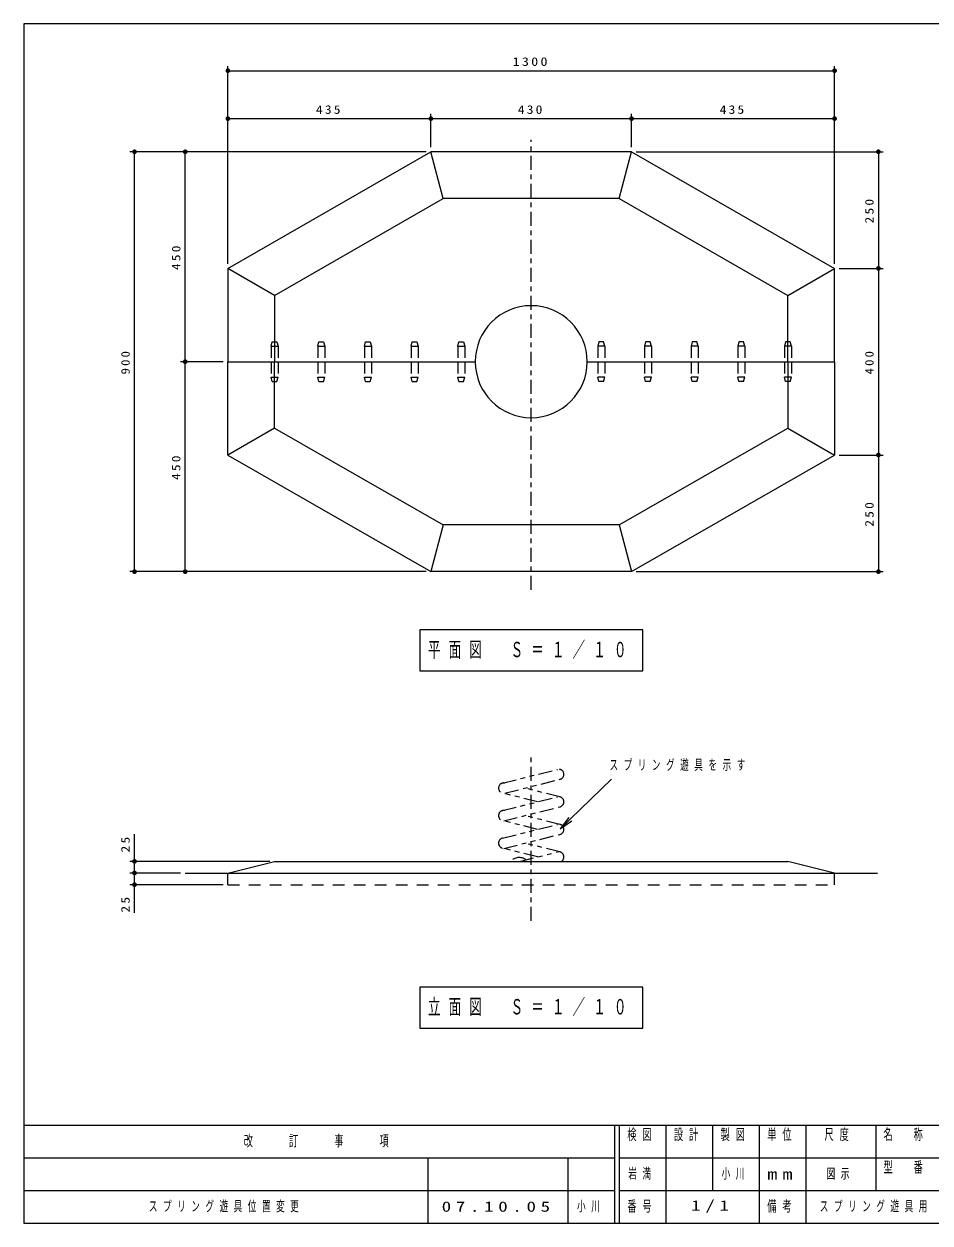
# Model space of a CAD drawing. Units: millimetres on the paper, scale 1:10. Extents: x -365 to 0, y 0 to 257.
# Drawn here: x -365 to -170.9, y 0 to 257 of the extents above; entities that cross this region are included whole.
import ezdxf

# ---------------------------------------------------------------- set-up
doc = ezdxf.new("R2010")
doc.units = ezdxf.units.MM
for name, pattern in [('USER1', [4.5, 2.5, -2]), ('USER2', [6, 3, -1, 1, -1]), ('USER3', [8, 3, -1, 1, -1, 1, -1])]:
    doc.linetypes.add(name, pattern=pattern)
doc.layers.add('1_10', color=7, linetype='Continuous', lineweight=13)
doc.layers.add('NAKAMURA図枠', color=7, linetype='Continuous', lineweight=13)
doc.layers.add('図面情報', color=7, linetype='Continuous')
doc.styles.add('ＭＳ ゴシック', font='')
doc.styles.get('ＭＳ ゴシック').set_extended_font_data('MS Gothic')

# ---------------------------------------------------------------- blocks, each defined once
blk = doc.blocks.new('filled_dot')
at = {"color": 0, "linetype": 'Continuous', "lineweight": -2, "const_width": 1.25}
blk.add_lwpolyline([(-0.625, 0, 1), (0.625, 0, 1)], format="xyb", close=True, dxfattribs=at)
blk = doc.blocks.new('open_arrow')
at = {"color": 0, "linetype": 'Continuous', "lineweight": -2}
blk.add_lwpolyline([(7.5, 1.25), (0, 0), (7.5, -1.25)], dxfattribs=at)

msp = doc.modelspace()

# ---------------------------------------------------------------- linework, layer by layer
at = {"layer": '1_10'}
for p, q in [((-321.32, 205.616), (-321.32, 247.986)), ((-321.32, 246.986), (-191.32, 246.986)), ((-191.32, 205.616), (-191.32, 247.986)), ((-321.32, 236.711), (-277.82, 236.711)), ((-277.82, 230.616), (-277.82, 237.711)), ((-277.82, 236.711), (-234.82, 236.711)), ((-234.82, 230.616), (-234.82, 237.711)), ((-234.82, 236.711), (-191.32, 236.711)), ((-278.82, 229.616), (-342.32, 229.616)), ((-341.32, 139.616), (-341.32, 229.616)), ((-278.82, 229.616), (-331.459, 229.616)), ((-330.459, 184.616), (-330.459, 229.616)), ((-275.152, 219.616), (-277.82, 229.616)), ((-237.489, 219.616), (-234.82, 229.616)), ((-233.82, 229.616), (-180.928, 229.616)), ((-181.928, 229.616), (-181.928, 204.616)), ((-311.32, 198.829), (-275.152, 219.616)), ((-237.489, 219.616), (-275.152, 219.616)), ((-237.489, 219.616), (-201.32, 198.829)), ((-311.32, 198.829), (-321.32, 204.616)), ((-201.32, 198.829), (-191.32, 204.616)), ((-190.32, 204.616), (-180.928, 204.616)), ((-181.928, 204.616), (-181.928, 164.616)), ((-311.32, 198.829), (-311.32, 184.616)), ((-201.32, 184.616), (-201.32, 198.829)), ((-322.32, 184.616), (-331.459, 184.616)), ((-322.32, 184.616), (-331.459, 184.616)), ((-330.459, 139.616), (-330.459, 184.616)), ((-311.32, 170.402), (-311.32, 184.616)), ((-201.32, 184.616), (-201.32, 170.402)), ((-311.32, 170.402), (-321.32, 164.616)), ((-311.32, 170.402), (-275.152, 149.616)), ((-237.489, 149.616), (-201.32, 170.402)), ((-201.32, 170.402), (-191.32, 164.616)), ((-190.32, 164.616), (-180.928, 164.616)), ((-181.928, 164.616), (-181.928, 139.616)), ((-275.152, 149.616), (-277.82, 139.616)), ((-237.489, 149.616), (-275.152, 149.616)), ((-237.489, 149.616), (-234.82, 139.616)), ((-278.82, 139.616), (-342.32, 139.616)), ((-278.82, 139.616), (-331.459, 139.616)), ((-233.82, 139.616), (-180.928, 139.616)), ((-280.22, 127.137), (-280.22, 118.337)), ((-232.42, 127.137), (-280.22, 127.137)), ((-232.42, 118.337), (-232.42, 127.137)), ((-280.22, 118.337), (-232.42, 118.337)), ((-250.102, 84.501), (-239.131, 95.105)), ((-341.32, 75.021), (-341.32, 83.346)), ((-312.32, 77.521), (-342.32, 77.521)), ((-331.459, 75.021), (-342.32, 75.021)), ((-341.32, 66.468), (-341.32, 75.021)), ((-322.32, 72.521), (-342.32, 72.521)), ((-280.22, 50.568), (-280.22, 41.768)), ((-232.42, 50.568), (-280.22, 50.568)), ((-232.42, 41.768), (-232.42, 50.568)), ((-280.22, 41.768), (-232.42, 41.768))]:
    msp.add_line(p, q, dxfattribs=at)
at = {"layer": '1_10', "linetype": 'USER2'}
for p, q in [((-256.32, 135.744), (-256.32, 232.143)), ((-256.32, 64.748), (-256.32, 100.536))]:
    msp.add_line(p, q, dxfattribs=at)
at = {"layer": '1_10', "color": 3, "lineweight": 25}
for p, q in [((-321.32, 204.616), (-277.82, 229.616)), ((-234.82, 229.616), (-277.82, 229.616)), ((-234.82, 229.616), (-191.32, 204.616)), ((-321.32, 204.616), (-321.32, 184.616)), ((-191.32, 184.616), (-191.32, 204.616)), ((-321.32, 184.616), (-268.32, 184.616)), ((-321.32, 164.616), (-321.32, 184.616)), ((-244.32, 184.616), (-191.32, 184.616)), ((-191.32, 184.616), (-191.32, 164.616)), ((-321.32, 164.616), (-277.82, 139.616)), ((-234.82, 139.616), (-191.32, 164.616)), ((-234.82, 139.616), (-277.82, 139.616)), ((-321.32, 75.021), (-311.32, 77.521)), ((-311.32, 77.521), (-201.32, 77.521)), ((-191.32, 75.021), (-201.32, 77.521)), ((-330.459, 75.021), (-182.103, 75.021))]:
    msp.add_line(p, q, dxfattribs=at)
at = {"layer": '1_10', "linetype": 'USER1'}
for p, q in [((-312.07, 187.966), (-311.82, 188.866)), ((-312.07, 187.966), (-310.57, 187.966)), ((-312.07, 187.966), (-312.07, 184.616)), ((-311.82, 188.866), (-310.82, 188.866)), ((-310.82, 188.866), (-310.57, 187.966)), ((-310.57, 187.966), (-310.57, 184.616)), ((-302.07, 187.966), (-301.82, 188.866)), ((-302.07, 187.966), (-300.57, 187.966)), ((-302.07, 187.966), (-302.07, 184.616)), ((-301.82, 188.866), (-300.82, 188.866)), ((-300.82, 188.866), (-300.57, 187.966)), ((-300.57, 187.966), (-300.57, 184.616)), ((-292.07, 187.966), (-291.82, 188.866)), ((-292.07, 187.966), (-290.57, 187.966)), ((-292.07, 187.966), (-292.07, 184.616)), ((-291.82, 188.866), (-290.82, 188.866)), ((-290.82, 188.866), (-290.57, 187.966)), ((-290.57, 187.966), (-290.57, 184.616)), ((-282.07, 187.966), (-281.82, 188.866)), ((-282.07, 187.966), (-280.57, 187.966)), ((-282.07, 187.966), (-282.07, 184.616)), ((-281.82, 188.866), (-280.82, 188.866)), ((-280.82, 188.866), (-280.57, 187.966)), ((-280.57, 187.966), (-280.57, 184.616)), ((-272.07, 187.966), (-271.82, 188.866)), ((-272.07, 187.966), (-270.57, 187.966)), ((-272.07, 187.966), (-272.07, 184.616)), ((-271.82, 188.866), (-270.82, 188.866)), ((-270.82, 188.866), (-270.57, 187.966)), ((-270.57, 187.966), (-270.57, 184.616)), ((-241.82, 188.866), (-242.07, 187.966)), ((-240.57, 187.966), (-242.07, 187.966)), ((-242.07, 187.966), (-242.07, 184.616)), ((-240.82, 188.866), (-241.82, 188.866)), ((-240.57, 187.966), (-240.82, 188.866)), ((-240.57, 187.966), (-240.57, 184.616)), ((-231.82, 188.866), (-232.07, 187.966)), ((-230.57, 187.966), (-232.07, 187.966)), ((-232.07, 187.966), (-232.07, 184.616)), ((-230.82, 188.866), (-231.82, 188.866)), ((-230.57, 187.966), (-230.82, 188.866)), ((-230.57, 187.966), (-230.57, 184.616)), ((-221.82, 188.866), (-222.07, 187.966)), ((-220.57, 187.966), (-222.07, 187.966)), ((-222.07, 187.966), (-222.07, 184.616)), ((-220.82, 188.866), (-221.82, 188.866)), ((-220.57, 187.966), (-220.82, 188.866)), ((-220.57, 187.966), (-220.57, 184.616)), ((-211.82, 188.866), (-212.07, 187.966)), ((-210.57, 187.966), (-212.07, 187.966)), ((-212.07, 187.966), (-212.07, 184.616)), ((-210.82, 188.866), (-211.82, 188.866)), ((-210.57, 187.966), (-210.82, 188.866)), ((-210.57, 187.966), (-210.57, 184.616)), ((-201.82, 188.866), (-202.07, 187.966)), ((-200.57, 187.966), (-202.07, 187.966)), ((-202.07, 187.966), (-202.07, 184.616)), ((-200.82, 188.866), (-201.82, 188.866)), ((-200.57, 187.966), (-200.82, 188.866)), ((-200.57, 187.966), (-200.57, 184.616)), ((-312.07, 184.616), (-312.07, 181.266)), ((-310.57, 184.616), (-310.57, 181.266)), ((-302.07, 184.616), (-302.07, 181.266)), ((-300.57, 184.616), (-300.57, 181.266)), ((-292.07, 184.616), (-292.07, 181.266)), ((-290.57, 184.616), (-290.57, 181.266)), ((-282.07, 184.616), (-282.07, 181.266)), ((-280.57, 184.616), (-280.57, 181.266)), ((-272.07, 184.616), (-272.07, 181.266)), ((-270.57, 184.616), (-270.57, 181.266)), ((-242.07, 184.616), (-242.07, 181.266)), ((-240.57, 184.616), (-240.57, 181.266)), ((-232.07, 184.616), (-232.07, 181.266)), ((-230.57, 184.616), (-230.57, 181.266)), ((-222.07, 184.616), (-222.07, 181.266)), ((-220.57, 184.616), (-220.57, 181.266)), ((-212.07, 184.616), (-212.07, 181.266)), ((-210.57, 184.616), (-210.57, 181.266)), ((-202.07, 184.616), (-202.07, 181.266)), ((-200.57, 184.616), (-200.57, 181.266)), ((-311.82, 180.366), (-312.07, 181.266)), ((-312.07, 181.266), (-310.57, 181.266)), ((-311.82, 180.366), (-310.82, 180.366)), ((-310.82, 180.366), (-310.57, 181.266)), ((-301.82, 180.366), (-302.07, 181.266)), ((-302.07, 181.266), (-300.57, 181.266)), ((-301.82, 180.366), (-300.82, 180.366)), ((-300.82, 180.366), (-300.57, 181.266)), ((-291.82, 180.366), (-292.07, 181.266)), ((-292.07, 181.266), (-290.57, 181.266)), ((-291.82, 180.366), (-290.82, 180.366)), ((-290.82, 180.366), (-290.57, 181.266)), ((-281.82, 180.366), (-282.07, 181.266)), ((-282.07, 181.266), (-280.57, 181.266)), ((-281.82, 180.366), (-280.82, 180.366)), ((-280.82, 180.366), (-280.57, 181.266)), ((-271.82, 180.366), (-272.07, 181.266)), ((-272.07, 181.266), (-270.57, 181.266)), ((-271.82, 180.366), (-270.82, 180.366)), ((-270.82, 180.366), (-270.57, 181.266)), ((-241.82, 180.366), (-242.07, 181.266)), ((-240.57, 181.266), (-242.07, 181.266)), ((-240.82, 180.366), (-241.82, 180.366)), ((-240.82, 180.366), (-240.57, 181.266)), ((-231.82, 180.366), (-232.07, 181.266)), ((-230.57, 181.266), (-232.07, 181.266)), ((-230.82, 180.366), (-231.82, 180.366)), ((-230.82, 180.366), (-230.57, 181.266)), ((-221.82, 180.366), (-222.07, 181.266)), ((-220.57, 181.266), (-222.07, 181.266)), ((-220.82, 180.366), (-221.82, 180.366)), ((-220.82, 180.366), (-220.57, 181.266)), ((-211.82, 180.366), (-212.07, 181.266)), ((-210.57, 181.266), (-212.07, 181.266)), ((-210.82, 180.366), (-211.82, 180.366)), ((-210.82, 180.366), (-210.57, 181.266)), ((-201.82, 180.366), (-202.07, 181.266)), ((-200.57, 181.266), (-202.07, 181.266)), ((-200.82, 180.366), (-201.82, 180.366)), ((-200.82, 180.366), (-200.57, 181.266)), ((-321.32, 72.521), (-321.32, 75.021)), ((-191.32, 72.521), (-191.32, 75.021)), ((-321.32, 72.521), (-191.32, 72.521))]:
    msp.add_line(p, q, dxfattribs=at)
at = {"layer": '1_10', "linetype": 'USER3'}
for p, q in [((-262.487, 94.288), (-250.687, 97.238)), ((-261.954, 92.154), (-250.154, 95.104)), ((-250.154, 91.338), (-257.685, 93.221)), ((-254.956, 90.271), (-262.487, 92.154)), ((-262.487, 88.388), (-250.687, 91.338)), ((-262.221, 86.187), (-250.154, 89.204)), ((-254.956, 84.371), (-262.487, 86.254)), ((-262.487, 82.488), (-250.687, 85.438)), ((-250.154, 85.438), (-257.685, 87.321)), ((-262.221, 80.287), (-250.154, 83.304)), ((-254.956, 78.471), (-262.487, 80.353)), ((-250.154, 79.538), (-257.685, 81.421)), ((-258.756, 77.521), (-250.687, 79.538))]:
    msp.add_line(p, q, dxfattribs=at)
at = {"layer": '1_10', "color": 3, "lineweight": 25}
for start, end in [(0, 180), (180, 0)]:
    msp.add_arc((-256.32, 184.616), 12, start, end, dxfattribs=at)
at = {"layer": '1_10', "linetype": 'USER3'}
for centre, radius, start, end in [((-250.421, 96.171), 1.1, 284.03644, 104.03624), ((-262.221, 93.221), 1.1, 75.96395, 255.96391), ((-250.421, 90.271), 1.1, 284.03644, 104.03624), ((-262.221, 87.321), 1.1, 75.96395, 255.96391), ((-250.421, 84.371), 1.1, 284.03644, 104.03624), ((-262.221, 81.421), 1.1, 104.03646, 255.96391), ((-258.912, 75.846), 2.486, 53.68297, 137.66959), ((-250.42, 78.471), 1.1, 300.26981, 104.03624)]:
    msp.add_arc(centre, radius, start, end, dxfattribs=at)
at = {"layer": 'NAKAMURA図枠', "color": 20, "lineweight": 25}
for p, q in [((-365, 257), (-365, 0)), ((0, 257), (-365, 257)), ((-365, 21), (0, 21)), ((-365, 0), (0, 0))]:
    msp.add_line(p, q, dxfattribs=at)
at = {"layer": 'NAKAMURA図枠', "color": 3, "lineweight": 25}
for p, q in [((-238.5, 21), (-238.5, 0)), ((-237.5, 21), (-237.5, 0)), ((-227.5, 21), (-227.5, 7)), ((-217.5, 21), (-217.5, 7)), ((-207.5, 21), (-207.5, 0)), ((-197.5, 21), (-197.5, 7)), ((-182.5, 21), (-182.5, 7)), ((-182.5, 14), (-70, 14)), ((-237.5, 7), (0, 7)), ((-197.5, 7), (-197.5, 0))]:
    msp.add_line(p, q, dxfattribs=at)
at = {"layer": 'NAKAMURA図枠'}
for p, q in [((-365, 14), (-238.5, 14)), ((-278.5, 14), (-278.5, 0)), ((-248.5, 14), (-248.5, 0)), ((-237.5, 14), (-182.5, 14)), ((-365, 7), (-238.5, 7)), ((-227.5, 7), (-227.5, 0))]:
    msp.add_line(p, q, dxfattribs=at)

# ---------------------------------------------------------------- block references
at = {"layer": '1_10', "xscale": 0.4, "yscale": 0.4}
for p in [(-321.32, 246.986), (-321.32, 236.711), (-277.82, 236.711), (-234.82, 236.711)]:
    msp.add_blockref('filled_dot', p, dxfattribs=at)
for name, p, rotation in [('filled_dot', (-191.32, 246.986), 180), ('filled_dot', (-277.82, 236.711), 180), ('filled_dot', (-234.82, 236.711), 180), ('filled_dot', (-191.32, 236.711), 180), ('filled_dot', (-341.32, 229.616), 270), ('filled_dot', (-330.459, 229.616), 270), ('filled_dot', (-181.928, 229.616), 270), ('filled_dot', (-181.928, 204.616), 270), ('filled_dot', (-181.928, 204.616), 90), ('filled_dot', (-330.459, 184.616), 90), ('filled_dot', (-330.459, 184.616), 270), ('filled_dot', (-181.928, 164.616), 270), ('filled_dot', (-181.928, 164.616), 90), ('filled_dot', (-341.32, 139.616), 90), ('filled_dot', (-330.459, 139.616), 90), ('filled_dot', (-181.928, 139.616), 90), ('open_arrow', (-250.102, 84.501), 44), ('filled_dot', (-341.32, 77.521), 270), ('filled_dot', (-341.32, 75.021), 270), ('filled_dot', (-341.32, 75.021), 90), ('filled_dot', (-341.32, 72.521), 90)]:
    msp.add_blockref(name, p, dxfattribs=dict(at, rotation=rotation))

# ---------------------------------------------------------------- texts
at = {"layer": '1_10', "style": 'ＭＳ ゴシック'}
for s, insert, char_height, attachment_point in [('\\T1.33;\\W1.2;1300', (-256.32, 247.986), 1.833, 8), ('\\T1.33;\\W1.15;435', (-299.57, 237.711), 1.833, 8), ('\\T1.33;\\W1.15;430', (-256.32, 237.711), 1.833, 8), ('\\T1.33;\\W1.15;435', (-213.07, 237.711), 1.833, 8), ('\\T1.64;\\W0.6;平面図\u3000Ｓ＝１／１０', (-256.32, 122.737), 3.299, 5), ('\\T1.64;\\W0.6;スプリング遊具を示す', (-239.547, 98.105), 2.199, 4), ('\\T1.64;\\W0.6;立面図\u3000Ｓ＝１／１０', (-256.32, 46.168), 3.299, 5)]:
    msp.add_mtext(s, dxfattribs=dict(at, insert=insert, char_height=char_height, attachment_point=attachment_point))
at = {"layer": '1_10', "char_height": 1.833, "attachment_point": 8, "rotation": 90, "style": 'ＭＳ ゴシック'}
for s, insert in [('\\T1.33;\\W1.15;250', (-182.928, 217.116)), ('\\T1.33;\\W1.15;450', (-331.459, 207.116)), ('\\T1.33;\\W1.1;900', (-342.32, 184.616)), ('\\T1.33;\\W1.1;400', (-182.928, 184.616)), ('\\T1.33;\\W1.15;450', (-331.459, 162.116)), ('\\T1.33;\\W1.15;250', (-182.928, 152.116)), ('\\T1.34;\\W1.15;25', (-342.32, 81.346)), ('\\T1.34;\\W1.15;25', (-342.32, 68.468))]:
    msp.add_mtext(s, dxfattribs=dict(at, insert=insert))
at = {"layer": 'NAKAMURA図枠', "char_height": 2.346, "style": 'ＭＳ ゴシック'}
for s, insert, attachment_point in [('\\T1.64;\\W0.6;改\u3000\u3000訂\u3000\u3000事\u3000\u3000項', (-301.75, 17.5), 5), ('\\T1.64;\\W0.6;検図', (-232.5, 20.167), 2), ('\\T1.64;\\W0.6;設計', (-222.5, 20.167), 2), ('\\T1.64;\\W0.6;製図', (-212.5, 20.167), 2), ('\\T1.64;\\W0.6;単位', (-202.5, 20.167), 2), ('\\T1.64;\\W0.6;尺度', (-190.25, 20.167), 2), ('\\T1.64;\\W0.6;名\u3000称', (-176, 20.167), 2), ('\\T1.64;\\W0.6;型\u3000番', (-176, 13.167), 2), ('\\T1.5;\\W1.35;mm', (-202.5, 10.5), 5), ('\\T1.64;\\W0.6;備考', (-202.5, 3.5), 5), ('\\T1.64;\\W0.6;番号', (-232.5, 3.5), 5)]:
    msp.add_mtext(s, dxfattribs=dict(at, insert=insert, attachment_point=attachment_point))
at = {"layer": '図面情報', "char_height": 2.199, "style": 'ＭＳ ゴシック'}
for s, insert, attachment_point in [('\\T1.64;\\W0.6;岩満', (-232.5, 10.5), 5), ('\\T1.64;\\W0.6;小川', (-212.5, 10.5), 5), ('\\T1.64;\\W0.6;図示', (-193, 10.5), 4), ('\\T1.64;\\W0.6;図示', (-190, 10.5), 5), ('\\T1.64;\\W0.6;スプリング遊具位置変更', (-338.25, 3.5), 4), ('\\T1.5;\\W1.35;07.10.05', (-275.5, 3.5), 4), ('\\T1.64;\\W0.6;小川', (-246.5, 3.5), 4), ('\\T1.5;\\W1.35;1/1', (-217.5, 3.5), 5), ('\\T1.64;\\W0.6;スプリング遊具用', (-194.5, 3.5), 4)]:
    msp.add_mtext(s, dxfattribs=dict(at, insert=insert, attachment_point=attachment_point))

doc.saveas('drawing.dxf')
